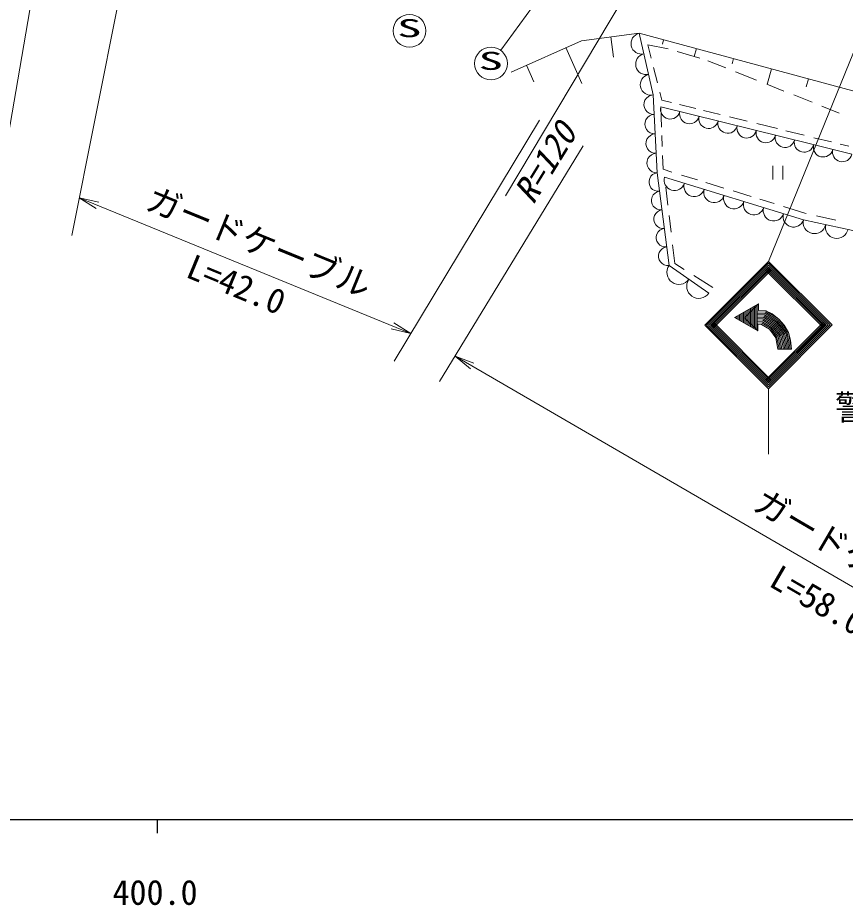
# Model space of a CAD drawing. Units: millimetres, scale not verified. Extents: x 40000 to 680000, y 20000 to 380000.
# Drawn here: x 457780 to 518427, y 198715 to 263769 of the extents above; entities that cross this region are included whole.
import ezdxf
from ezdxf.enums import TextEntityAlignment as Align

# ---------------------------------------------------------------- set-up
doc = ezdxf.new("R2010")
doc.units = ezdxf.units.MM
doc.header["$LTSCALE"] = 1000
for name, color, linetype, lineweight in [('M-BGD', 7, 'Continuous', 13), ('M-STR-HTXT', 7, 'Continuous', 13), ('M-STR-STR3', 7, 'Continuous', 13), ('M-STR-STRC', 7, 'Continuous', 13), ('M-TTL-BAND', 7, 'Continuous', 25)]:
    doc.layers.add(name, color=color, linetype=linetype, lineweight=lineweight)
doc.styles.add('ＭＳ ゴシック', font='')
doc.styles.get('ＭＳ ゴシック').set_extended_font_data('MS Gothic')

# ---------------------------------------------------------------- blocks, each defined once
blk = doc.blocks.new('open_arrow')
at = {"color": 0, "linetype": 'Continuous', "lineweight": -2}
blk.add_lwpolyline([(7.5, 1.25), (0, 0), (7.5, -1.25)], dxfattribs=at)

msp = doc.modelspace()

# ---------------------------------------------------------------- linework, layer by layer
at = {"layer": 'M-BGD'}
for p, q in [((499090, 262089), (503329, 262630)), ((501448, 260870), (501257, 262366)), ((504348, 258112), (503329, 262630)), ((503329, 262630), (522796, 257394)), ((493942, 259783), (499090, 262089)), ((499131, 258957), (497956, 261581)), ((503963, 261781), (504205, 260816)), ((505442, 261497), (503963, 261781)), ((505026, 261824), (505114, 262150)), ((507775, 260810), (506110, 261295)), ((507361, 260930), (507515, 261504)), ((495597, 259072), (495055, 260282)), ((509673, 260096), (508361, 260620)), ((510132, 260383), (510236, 260772)), ((504379, 260120), (504659, 259004)), ((511927, 259195), (510391, 259809)), ((512706, 258884), (513013, 260025)), ((515565, 258711), (515722, 259297)), ((504830, 258319), (504976, 257739)), ((513922, 258398), (512690, 258890)), ((504641, 252407), (504348, 258112)), ((504976, 257739), (505689, 257562)), ((515991, 257571), (514650, 258107)), ((504911, 257241), (515989, 254496)), ((504965, 255744), (504911, 257241)), ((506270, 257418), (507482, 257119)), ((508044, 256980), (509265, 256678)), ((517991, 256772), (516705, 257286)), ((509948, 256509), (511227, 256192)), ((511944, 256015), (513451, 255642)), ((505017, 254322), (504987, 255127)), ((514081, 255486), (515423, 255154)), ((515989, 254496), (518910, 253761)), ((516136, 254978), (517410, 254663)), ((518059, 254502), (518693, 254345)), ((505077, 252662), (505040, 253665)), ((505724, 252462), (505077, 252662)), ((513113, 251909), (513112, 252909)), ((513862, 252909), (513863, 251909)), ((505514, 245612), (504641, 252407)), ((515359, 248962), (505185, 252089)), ((507590, 251885), (506435, 252242)), ((505429, 250042), (505276, 251343)), ((509526, 251287), (508212, 251693)), ((511528, 250668), (510208, 251076)), ((513225, 250144), (512179, 250467)), ((515476, 249448), (513890, 249938)), ((505664, 248042), (505521, 249265)), ((515568, 249427), (515476, 249448)), ((517747, 248921), (516316, 249253)), ((521901, 247542), (515359, 248962)), ((505933, 245757), (505771, 247132)), ((508422, 243578), (505514, 245612)), ((506620, 245327), (505933, 245757)), ((508726, 244007), (507320, 244888))]:
    msp.add_line(p, q, dxfattribs=at)
for centre, radius, start, end in [((503499, 261877), 772, 102.71494, 282.71494), ((503839, 260371), 772, 102.71494, 282.71494), ((504179, 258865), 772, 102.71494, 282.71494), ((504385, 257399), 714, 92.9313, 272.9313), ((505611, 257067), 721, 166.04057, 346.04057), ((504458, 255973), 714, 92.9313, 272.9313), ((507011, 256719), 721, 166.04057, 346.04057), ((508411, 256371), 721, 166.04057, 346.04057), ((509811, 256023), 721, 166.04057, 346.04057), ((511210, 255675), 721, 166.04057, 346.04057), ((504531, 254547), 714, 92.9313, 272.9313), ((512610, 255327), 721, 166.04057, 346.04057), ((514010, 254979), 721, 166.04057, 346.04057), ((515410, 254631), 721, 166.04057, 346.04057), ((516810, 254283), 721, 166.04057, 346.04057), ((504604, 253120), 714, 92.9313, 272.9313), ((518210, 253935), 721, 166.04057, 346.04057), ((504728, 251728), 685, 97.32778, 277.32778), ((505912, 251866), 760, 162.91156, 342.91156), ((507365, 251419), 760, 162.91156, 342.91156), ((508819, 250972), 760, 162.91156, 342.91156), ((504903, 250369), 685, 97.32778, 277.32778), ((510272, 250525), 760, 162.91156, 342.91156), ((511726, 250079), 760, 162.91156, 342.91156), ((513179, 249632), 760, 162.91156, 342.91156), ((505078, 249010), 685, 97.32778, 277.32778), ((514633, 249185), 760, 162.91156, 342.91156), ((516177, 248784), 837, 167.7595, 347.7595), ((517813, 248429), 837, 167.7595, 347.7595), ((505252, 247651), 685, 97.32778, 277.32778), ((505427, 246292), 685, 97.32778, 277.32778), ((506241, 245104), 887, 145.02227, 325.02227), ((507695, 244087), 887, 145.02227, 325.02227)]:
    msp.add_arc(centre, radius, start, end, dxfattribs=at)
at = {"layer": 'M-STR-HTXT'}
msp.add_line((512642, 282784), (493536, 250721), dxfattribs=at)
at = {"layer": 'M-STR-STR3'}
for p, q in [((459955, 271877), (456254, 250343)), ((466485, 271569), (461734, 247810)), ((496014, 256268), (485365, 238596)), ((499216, 254376), (488692, 237097)), ((462285, 250566), (486591, 240631)), ((489830, 238966), (541774, 208788))]:
    msp.add_line(p, q, dxfattribs=at)
at = {"layer": 'M-STR-STRC'}
for p, q in [((506993, 280315), (493174, 261383)), ((523035, 271079), (512794, 245914)), ((508129, 241246), (512794, 245914)), ((512794, 245914), (517462, 241248)), ((508270, 241246), (512794, 245772)), ((508411, 241246), (512794, 245631)), ((508553, 241246), (512794, 245489)), ((508624, 241175), (512865, 245419)), ((508694, 241104), (512936, 245348)), ((508765, 241034), (513007, 245277)), ((512582, 245277), (516826, 241036)), ((512653, 245348), (516897, 241106)), ((512724, 245419), (516967, 241177)), ((512794, 245772), (517321, 241248)), ((512794, 245631), (517180, 241248)), ((512794, 245489), (517038, 241248)), ((512076, 242811), (510315, 241794)), ((512076, 242811), (511046, 241781)), ((511876, 240951), (511876, 242696)), ((511976, 240851), (511976, 242753)), ((512076, 242311), (512076, 242811)), ((510676, 241585), (510676, 242003)), ((510776, 241527), (510776, 242060)), ((510876, 241470), (510876, 242118)), ((510976, 241412), (510976, 242176)), ((511076, 241354), (511076, 242234)), ((511176, 241297), (511176, 242291)), ((511276, 241239), (511276, 242349)), ((511376, 241181), (511376, 242407)), ((511476, 241123), (511476, 242465)), ((511576, 241066), (511576, 242522)), ((511676, 241008), (511676, 242580)), ((511776, 241051), (511776, 242638)), ((511976, 242217), (512577, 242180)), ((511976, 242117), (512546, 242082)), ((511976, 242017), (512514, 241983)), ((512076, 242311), (512608, 242278)), ((512076, 242311), (512079, 242311)), ((512546, 242082), (513425, 241534)), ((512577, 242180), (513494, 241609)), ((512608, 242278), (513564, 241684)), ((512608, 242278), (513070, 242075)), ((513070, 242075), (513564, 241684)), ((508694, 241387), (512938, 237145)), ((508765, 241458), (513009, 237216)), ((512014, 240813), (510315, 241794)), ((510376, 241758), (510376, 241829)), ((510476, 241700), (510476, 241887)), ((510576, 241643), (510576, 241945)), ((512014, 240813), (511046, 241781)), ((511976, 241917), (512483, 241885)), ((511976, 241816), (512451, 241787)), ((511976, 241716), (512420, 241689)), ((511976, 241616), (512389, 241590)), ((511976, 241516), (512357, 241492)), ((511976, 241416), (512326, 241394)), ((512326, 241394), (512939, 241012)), ((512357, 241492), (513009, 241087)), ((512389, 241590), (513078, 241161)), ((512420, 241689), (513147, 241236)), ((512451, 241787), (513217, 241311)), ((512483, 241885), (513286, 241385)), ((512514, 241983), (513356, 241460)), ((512584, 237216), (516826, 241460)), ((512655, 237145), (516897, 241389)), ((513286, 241385), (513897, 240546)), ((513356, 241460), (513991, 240586)), ((513425, 241534), (514085, 240626)), ((513494, 241609), (514179, 240667)), ((513564, 241684), (514273, 240707)), ((513564, 241684), (513952, 241243)), ((508129, 241246), (512797, 236580)), ((508270, 241246), (512797, 236721)), ((508411, 241246), (512797, 236863)), ((508553, 241246), (512797, 237004)), ((508624, 241316), (512867, 237075)), ((512294, 241296), (512014, 241313)), ((512014, 241313), (512014, 240813)), ((512870, 240938), (512294, 241296)), ((512726, 237075), (516967, 241318)), ((512797, 237004), (517038, 241248)), ((512797, 236863), (517180, 241248)), ((512797, 236721), (517321, 241248)), ((512797, 236580), (517462, 241248)), ((513331, 240303), (512870, 240938)), ((512939, 241012), (513425, 240343)), ((513009, 241087), (513520, 240384)), ((513078, 241161), (513614, 240424)), ((513147, 241236), (513708, 240465)), ((513217, 241311), (513802, 240505)), ((513952, 241243), (514273, 240707)), ((514273, 240707), (514500, 239478)), ((514273, 240707), (514422, 240130)), ((513483, 239478), (513331, 240303)), ((513425, 240343), (513585, 239478)), ((513520, 240384), (513687, 239478)), ((513614, 240424), (513788, 239478)), ((513708, 240465), (513890, 239478)), ((513802, 240505), (513992, 239478)), ((513897, 240546), (514093, 239478)), ((513991, 240586), (514195, 239478)), ((514085, 240626), (514297, 239478)), ((514179, 240667), (514398, 239478)), ((514422, 240130), (514500, 239478)), ((513483, 239478), (514500, 239478)), ((512797, 236580), (512798, 231784))]:
    msp.add_line(p, q, dxfattribs=at)
for centre in [(486496, 262813), (492466, 260414)]:
    msp.add_circle(centre, 1200, dxfattribs=at)
at = {"layer": 'M-TTL-BAND'}
for p, q in [((40000, 205000), (579000, 205000)), ((468000, 205000), (468000, 204000))]:
    msp.add_line(p, q, dxfattribs=at)

# ---------------------------------------------------------------- block references
at = {"layer": 'M-STR-STR3', "xscale": 193, "yscale": 193}
for p, rotation in [((462285, 250566), 337.8), ((486591, 240631), 157.8), ((489830, 238966), 329.8)]:
    msp.add_blockref('open_arrow', p, dxfattribs=dict(at, rotation=rotation))

# ---------------------------------------------------------------- texts
at = {"layer": 'M-STR-HTXT', "style": 'ＭＳ ゴシック', "oblique": 15}
msp.add_text('R=120', height=1833, rotation=58.36, dxfattribs=at).set_placement((496030, 249708), align=Align.BOTTOM_LEFT)
at = {"layer": 'M-STR-STR3', "style": 'ＭＳ ゴシック'}
for s, rotation, p in [('ガードケーブル', 337.765, (466820, 249284)), ('L=42.0', 337.657, (469784, 244289)), ('ガードケーブル', 329.65, (511268, 227313)), ('L=58.0', 329.901, (512460, 221687))]:
    msp.add_text(s, height=1833, rotation=rotation, dxfattribs=at).set_placement(p, align=Align.BOTTOM_LEFT)
at = {"layer": 'M-STR-STRC', "style": 'ＭＳ ゴシック', "width": 2}
for p in [(485578, 261950), (491548, 259551)]:
    msp.add_text('S', height=1320, rotation=0.014, dxfattribs=at).set_placement(p, align=Align.BOTTOM_LEFT)
at = {"layer": 'M-STR-STRC', "style": 'ＭＳ ゴシック'}
msp.add_text('警戒-NO-60', height=1833, rotation=0.014, dxfattribs=at).set_placement((517675, 233731), align=Align.BOTTOM_LEFT)
at = {"layer": 'M-TTL-BAND', "style": 'ＭＳ ゴシック'}
msp.add_text('400.0', height=1833, dxfattribs=at).set_placement((467844, 198195), align=Align.BOTTOM_CENTER)

doc.saveas('drawing.dxf')
